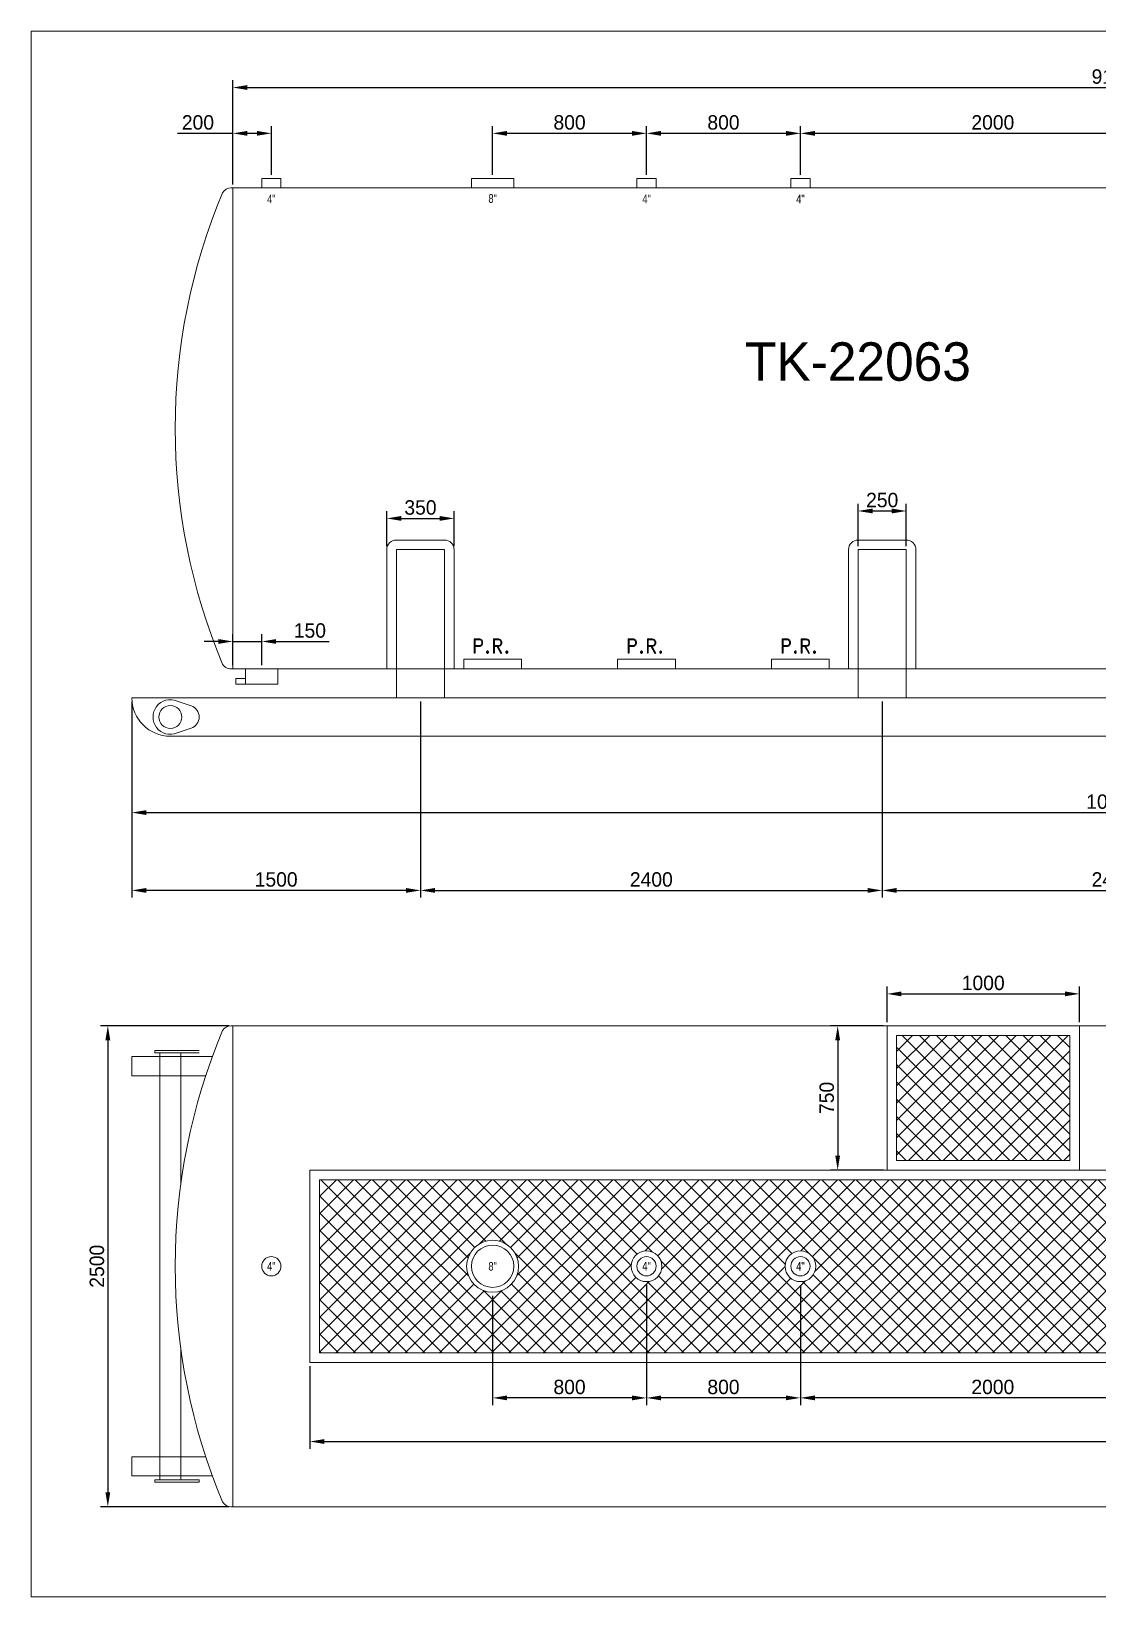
# Model space of a CAD drawing. Header units: millimetres. Extents: x 328839 to 396304, y 3800 to 39483.
# Drawn here: x 328839 to 334381, y 3800 to 11937 of the extents above; entities that cross this region are included whole.
import ezdxf
from ezdxf.enums import TextEntityAlignment as Align

# ---------------------------------------------------------------- set-up
doc = ezdxf.new("R2010")
doc.units = ezdxf.units.MM
for name, color, linetype, lineweight in [('COTA', 2, 'Continuous', 9), ('cotas', 2, 'Continuous', 13), ('dibujo', 7, 'Continuous', 20), ('FIBRA', 3, 'Continuous', 20), ('ipe 200', 3, 'Continuous', 9), ('texto', 7, 'Continuous', 18), ('tubo de 4', 5, 'Continuous', 9)]:
    doc.layers.add(name, color=color, linetype=linetype, lineweight=lineweight)
doc.styles.add('ROMAND', font='romand')
doc.dimstyles.new('ISO-25', dxfattribs={"dimtxt": 75, "dimasz": 75, "dimexe": 37.5, "dimexo": 18.75, "dimgap": 19, "dimtad": 1, "dimtxsty": 'Standard', "dimcen": 75, "dimadec": 0, "dimazin": 0, "dimtfac": 1, "dimtmove": 0, "dimatfit": 3, "dimfxl": 1, "dimarcsym": 0})

# ---------------------------------------------------------------- blocks, each defined once
blk = doc.blocks.new('*D305')
at = {"layer": 'cotas', "color": 0, "lineweight": -2, "transparency": 16777216}
for p, q in [((332836.4, 5418.9), (332836.4, 4795.9)), ((334836.4, 5138.9), (334836.4, 4795.9)), ((334761.4, 4833.4), (332911.4, 4833.4))]:
    blk.add_line(p, q, dxfattribs=at)
at = {"layer": 'cotas', "color": 0, "transparency": 16777216}
for points in [[(332911.4, 4845.9), (332911.4, 4820.9), (332836.4, 4833.4)], [(334761.4, 4845.9), (334761.4, 4820.9), (334836.4, 4833.4)]]:
    blk.add_solid(points, dxfattribs=at)
at = {"layer": 'Defpoints', "color": 0, "transparency": 16777216}
for p in [(332836.4, 5437.7), (334836.4, 5157.7), (332836.4, 4833.4)]:
    blk.add_point(p, dxfattribs=at)
at = {"layer": 'cotas', "color": 0, "transparency": 16777216, "insert": (333836.4, 4889.9), "char_height": 75, "attachment_point": 5}
blk.add_mtext('2000', dxfattribs=at)
blk = doc.blocks.new('*D306')
at = {"layer": 'cotas', "color": 0, "lineweight": -2, "transparency": 16777216}
for p, q in [((332036.4, 5418.9), (332036.4, 4795.9)), ((332836.4, 5418.9), (332836.4, 4795.9)), ((332761.4, 4833.4), (332111.4, 4833.4))]:
    blk.add_line(p, q, dxfattribs=at)
at = {"layer": 'cotas', "color": 0, "transparency": 16777216}
for points in [[(332111.4, 4845.9), (332111.4, 4820.9), (332036.4, 4833.4)], [(332761.4, 4845.9), (332761.4, 4820.9), (332836.4, 4833.4)]]:
    blk.add_solid(points, dxfattribs=at)
at = {"layer": 'Defpoints', "color": 0, "transparency": 16777216}
for p in [(332036.4, 5437.7), (332836.4, 5437.7), (332036.4, 4833.4)]:
    blk.add_point(p, dxfattribs=at)
at = {"layer": 'cotas', "color": 0, "transparency": 16777216, "insert": (332436.4, 4889.9), "char_height": 75, "attachment_point": 5}
blk.add_mtext('800', dxfattribs=at)
blk = doc.blocks.new('*D307')
at = {"layer": 'cotas', "color": 0, "lineweight": -2, "transparency": 16777216}
for p, q in [((332036.4, 5418.9), (332036.4, 4795.9)), ((331236.4, 5363.9), (331236.4, 4795.9)), ((331961.4, 4833.4), (331311.4, 4833.4))]:
    blk.add_line(p, q, dxfattribs=at)
at = {"layer": 'cotas', "color": 0, "transparency": 16777216}
for points in [[(331311.4, 4845.9), (331311.4, 4820.9), (331236.4, 4833.4)], [(331961.4, 4845.9), (331961.4, 4820.9), (332036.4, 4833.4)]]:
    blk.add_solid(points, dxfattribs=at)
at = {"layer": 'Defpoints', "color": 0, "transparency": 16777216}
for p in [(331236.4, 5382.7), (332036.4, 5437.7), (331236.4, 4833.4)]:
    blk.add_point(p, dxfattribs=at)
at = {"layer": 'cotas', "color": 0, "transparency": 16777216, "insert": (331636.4, 4889.9), "char_height": 75, "attachment_point": 5}
blk.add_mtext('800', dxfattribs=at)
blk = doc.blocks.new('*D312')
at = {"layer": 'cotas', "color": 0, "lineweight": -2, "transparency": 16777216}
for p, q in [((329867.7, 6767.7), (329199, 6767.7)), ((329236.5, 6692.7), (329236.5, 4342.7)), ((329867.7, 4267.7), (329199, 4267.7))]:
    blk.add_line(p, q, dxfattribs=at)
at = {"layer": 'cotas', "color": 0, "transparency": 16777216}
for points in [[(329224, 6692.7), (329249, 6692.7), (329236.5, 6767.7)], [(329224, 4342.7), (329249, 4342.7), (329236.5, 4267.7)]]:
    blk.add_solid(points, dxfattribs=at)
at = {"layer": 'Defpoints', "color": 0, "transparency": 16777216}
for p in [(329886.4, 6767.7), (329236.5, 4267.7), (329886.4, 4267.7)]:
    blk.add_point(p, dxfattribs=at)
at = {"layer": 'cotas', "color": 0, "transparency": 16777216, "insert": (329180, 5517.7), "char_height": 75, "attachment_point": 5, "rotation": 90}
blk.add_mtext('2500', dxfattribs=at)
blk = doc.blocks.new('*D311')
at = {"layer": 'cotas', "color": 0, "lineweight": -2, "transparency": 16777216}
for p, q in [((333267.7, 6767.7), (332992.5, 6767.7)), ((333030, 6692.7), (333030, 6092.7)), ((333267.7, 6017.7), (332992.5, 6017.7))]:
    blk.add_line(p, q, dxfattribs=at)
at = {"layer": 'cotas', "color": 0, "transparency": 16777216}
for points in [[(333017.5, 6692.7), (333042.5, 6692.7), (333030, 6767.7)], [(333017.5, 6092.7), (333042.5, 6092.7), (333030, 6017.7)]]:
    blk.add_solid(points, dxfattribs=at)
at = {"layer": 'Defpoints', "color": 0, "transparency": 16777216}
for p in [(333286.4, 6767.7), (333030, 6017.7), (333286.4, 6017.7)]:
    blk.add_point(p, dxfattribs=at)
at = {"layer": 'cotas', "color": 0, "transparency": 16777216, "insert": (332973.5, 6392.7), "char_height": 75, "attachment_point": 5, "rotation": 90}
blk.add_mtext('750', dxfattribs=at)
blk = doc.blocks.new('*D317')
at = {"layer": 'cotas', "color": 0, "lineweight": -2, "transparency": 16777216}
for p, q in [((331236.4, 11191.5), (331236.4, 11444.1)), ((331961.4, 11406.6), (331311.4, 11406.6)), ((332036.4, 11191.5), (332036.4, 11444.1))]:
    blk.add_line(p, q, dxfattribs=at)
at = {"layer": 'cotas', "color": 0, "transparency": 16777216}
for points in [[(331311.4, 11419.1), (331311.4, 11394.1), (331236.4, 11406.6)], [(331961.4, 11419.1), (331961.4, 11394.1), (332036.4, 11406.6)]]:
    blk.add_solid(points, dxfattribs=at)
at = {"layer": 'Defpoints', "color": 0, "transparency": 16777216}
for p in [(331236.4, 11406.6), (331236.4, 11172.8), (332036.4, 11172.8)]:
    blk.add_point(p, dxfattribs=at)
at = {"layer": 'cotas', "color": 0, "transparency": 16777216, "insert": (331636.4, 11463.1), "char_height": 75, "attachment_point": 5}
blk.add_mtext('800', dxfattribs=at)
blk = doc.blocks.new('*D318')
at = {"layer": 'cotas', "color": 0, "lineweight": -2, "transparency": 16777216}
for p, q in [((329886.4, 11406.6), (329598.4, 11406.6)), ((329886.4, 11141.5), (329886.4, 11444.1)), ((330011.4, 11406.6), (329961.4, 11406.6)), ((330086.4, 11191.5), (330086.4, 11444.1))]:
    blk.add_line(p, q, dxfattribs=at)
at = {"layer": 'cotas', "color": 0, "transparency": 16777216}
for points in [[(329961.4, 11419.1), (329961.4, 11394.1), (329886.4, 11406.6)], [(330011.4, 11419.1), (330011.4, 11394.1), (330086.4, 11406.6)]]:
    blk.add_solid(points, dxfattribs=at)
at = {"layer": 'Defpoints', "color": 0, "transparency": 16777216}
for p in [(329886.4, 11406.6), (330086.4, 11172.8), (329886.4, 11122.8)]:
    blk.add_point(p, dxfattribs=at)
at = {"layer": 'cotas', "color": 0, "transparency": 16777216, "insert": (329704.9, 11463.1), "char_height": 75, "attachment_point": 5}
blk.add_mtext('200', dxfattribs=at)
blk = doc.blocks.new('*D319')
at = {"layer": 'cotas', "color": 0, "lineweight": -2, "transparency": 16777216}
for p, q in [((329886.4, 8641.5), (329886.4, 8802.9)), ((330036.4, 8641.5), (330036.4, 8802.9)), ((329811.4, 8765.4), (329736.4, 8765.4)), ((329886.4, 8765.4), (330036.4, 8765.4)), ((330111.4, 8765.4), (330386.9, 8765.4))]:
    blk.add_line(p, q, dxfattribs=at)
at = {"layer": 'cotas', "color": 0, "transparency": 16777216}
for points in [[(329811.4, 8777.9), (329811.4, 8752.9), (329886.4, 8765.4)], [(330111.4, 8777.9), (330111.4, 8752.9), (330036.4, 8765.4)]]:
    blk.add_solid(points, dxfattribs=at)
at = {"layer": 'Defpoints', "color": 0, "transparency": 16777216}
for p in [(330036.4, 8765.4), (329886.4, 8622.8), (330036.4, 8622.8)]:
    blk.add_point(p, dxfattribs=at)
at = {"layer": 'cotas', "color": 0, "transparency": 16777216, "insert": (330286.7, 8821.9), "char_height": 75, "attachment_point": 5}
blk.add_mtext('150', dxfattribs=at)
blk = doc.blocks.new('*D320')
at = {"layer": 'cotas', "color": 0, "lineweight": -2, "transparency": 16777216}
for p, q in [((329361.4, 8454), (329361.4, 7838.4)), ((339561.4, 8454), (339561.4, 7838.4)), ((329436.4, 7875.9), (339486.4, 7875.9))]:
    blk.add_line(p, q, dxfattribs=at)
at = {"layer": 'cotas', "color": 0, "transparency": 16777216}
for points in [[(329436.4, 7888.4), (329436.4, 7863.4), (329361.4, 7875.9)], [(339486.4, 7888.4), (339486.4, 7863.4), (339561.4, 7875.9)]]:
    blk.add_solid(points, dxfattribs=at)
at = {"layer": 'Defpoints', "color": 0, "transparency": 16777216}
for p in [(329361.4, 8472.8), (339561.4, 8472.8), (339561.4, 7875.9)]:
    blk.add_point(p, dxfattribs=at)
at = {"layer": 'cotas', "color": 0, "transparency": 16777216, "insert": (334461.4, 7932.4), "char_height": 75, "attachment_point": 5}
blk.add_mtext('10200', dxfattribs=at)
blk = doc.blocks.new('*D321')
at = {"layer": 'cotas', "color": 0, "lineweight": -2, "transparency": 16777216}
for p, q in [((330861.4, 8454), (330861.4, 7433.9)), ((333261.4, 8454), (333261.4, 7433.9)), ((330936.4, 7471.4), (333186.4, 7471.4))]:
    blk.add_line(p, q, dxfattribs=at)
at = {"layer": 'cotas', "color": 0, "transparency": 16777216}
for points in [[(330936.4, 7483.9), (330936.4, 7458.9), (330861.4, 7471.4)], [(333186.4, 7483.9), (333186.4, 7458.9), (333261.4, 7471.4)]]:
    blk.add_solid(points, dxfattribs=at)
at = {"layer": 'Defpoints', "color": 0, "transparency": 16777216}
for p in [(330861.4, 8472.8), (333261.4, 8472.8), (333261.4, 7471.4)]:
    blk.add_point(p, dxfattribs=at)
at = {"layer": 'cotas', "color": 0, "transparency": 16777216, "insert": (332061.4, 7527.9), "char_height": 75, "attachment_point": 5}
blk.add_mtext('2400', dxfattribs=at)
blk = doc.blocks.new('*D322')
at = {"layer": 'cotas', "color": 0, "lineweight": -2, "transparency": 16777216}
for p, q in [((329361.4, 8454), (329361.4, 7433.9)), ((330861.4, 8454), (330861.4, 7433.9)), ((330786.4, 7471.4), (329436.4, 7471.4))]:
    blk.add_line(p, q, dxfattribs=at)
at = {"layer": 'cotas', "color": 0, "transparency": 16777216}
for points in [[(329436.4, 7483.9), (329436.4, 7458.9), (329361.4, 7471.4)], [(330786.4, 7483.9), (330786.4, 7458.9), (330861.4, 7471.4)]]:
    blk.add_solid(points, dxfattribs=at)
at = {"layer": 'Defpoints', "color": 0, "transparency": 16777216}
for p in [(329361.4, 8472.8), (330861.4, 8472.8), (329361.4, 7471.4)]:
    blk.add_point(p, dxfattribs=at)
at = {"layer": 'cotas', "color": 0, "transparency": 16777216, "insert": (330111.4, 7527.9), "char_height": 75, "attachment_point": 5}
blk.add_mtext('1500', dxfattribs=at)
blk = doc.blocks.new('*D324')
at = {"layer": 'cotas', "color": 0, "lineweight": -2, "transparency": 16777216}
for p, q in [((333261.4, 8454), (333261.4, 7433.9)), ((335661.4, 8454), (335661.4, 7433.9)), ((333336.4, 7471.4), (335586.4, 7471.4))]:
    blk.add_line(p, q, dxfattribs=at)
at = {"layer": 'cotas', "color": 0, "transparency": 16777216}
for points in [[(333336.4, 7483.9), (333336.4, 7458.9), (333261.4, 7471.4)], [(335586.4, 7483.9), (335586.4, 7458.9), (335661.4, 7471.4)]]:
    blk.add_solid(points, dxfattribs=at)
at = {"layer": 'Defpoints', "color": 0, "transparency": 16777216}
for p in [(333261.4, 8472.8), (335661.4, 8472.8), (335661.4, 7471.4)]:
    blk.add_point(p, dxfattribs=at)
at = {"layer": 'cotas', "color": 0, "transparency": 16777216, "insert": (334461.4, 7527.9), "char_height": 75, "attachment_point": 5}
blk.add_mtext('2400', dxfattribs=at)
blk = doc.blocks.new('*D326')
at = {"layer": 'COTA', "color": 0, "lineweight": -2, "transparency": 16777216}
for p, q in [((329886.4, 11141.5), (329886.4, 11682.4)), ((329961.4, 11644.9), (338961.4, 11644.9)), ((339036.4, 11141.5), (339036.4, 11682.4))]:
    blk.add_line(p, q, dxfattribs=at)
at = {"layer": 'COTA', "color": 0, "transparency": 16777216}
for points in [[(329961.4, 11657.4), (329961.4, 11632.4), (329886.4, 11644.9)], [(338961.4, 11657.4), (338961.4, 11632.4), (339036.4, 11644.9)]]:
    blk.add_solid(points, dxfattribs=at)
at = {"layer": 'Defpoints', "color": 0, "transparency": 16777216}
for p in [(339036.4, 11644.9), (329886.4, 11122.8), (339036.4, 11122.8)]:
    blk.add_point(p, dxfattribs=at)
at = {"layer": 'COTA', "color": 0, "transparency": 16777216, "insert": (334461.4, 11701.4), "char_height": 75, "attachment_point": 5}
blk.add_mtext('9150', dxfattribs=at)
blk = doc.blocks.new('*D328')
at = {"layer": 'COTA', "color": 0, "lineweight": -2, "transparency": 16777216}
for p, q in [((330686.4, 9261.5), (330686.4, 9442.5)), ((331036.4, 9261.5), (331036.4, 9442.5)), ((330761.4, 9405), (330961.4, 9405))]:
    blk.add_line(p, q, dxfattribs=at)
at = {"layer": 'COTA', "color": 0, "transparency": 16777216}
for points in [[(330761.4, 9417.5), (330761.4, 9392.5), (330686.4, 9405)], [(330961.4, 9417.5), (330961.4, 9392.5), (331036.4, 9405)]]:
    blk.add_solid(points, dxfattribs=at)
at = {"layer": 'Defpoints', "color": 0, "transparency": 16777216}
for p in [(331036.4, 9405), (330686.4, 9242.8), (331036.4, 9242.8)]:
    blk.add_point(p, dxfattribs=at)
at = {"layer": 'COTA', "color": 0, "transparency": 16777216, "insert": (330861.4, 9461.5), "char_height": 75, "attachment_point": 5}
blk.add_mtext('350', dxfattribs=at)
blk = doc.blocks.new('*D329')
at = {"layer": 'COTA', "color": 0, "lineweight": -2, "transparency": 16777216}
for p, q in [((333136.4, 9261.5), (333136.4, 9481.1)), ((333211.4, 9443.6), (333311.4, 9443.6)), ((333386.4, 9261.5), (333386.4, 9481.1))]:
    blk.add_line(p, q, dxfattribs=at)
at = {"layer": 'COTA', "color": 0, "transparency": 16777216}
for points in [[(333211.4, 9456.1), (333211.4, 9431.1), (333136.4, 9443.6)], [(333311.4, 9456.1), (333311.4, 9431.1), (333386.4, 9443.6)]]:
    blk.add_solid(points, dxfattribs=at)
at = {"layer": 'Defpoints', "color": 0, "transparency": 16777216}
for p in [(333386.4, 9443.6), (333136.4, 9242.8), (333386.4, 9242.8)]:
    blk.add_point(p, dxfattribs=at)
at = {"layer": 'COTA', "color": 0, "transparency": 16777216, "insert": (333261.4, 9500.1), "char_height": 75, "attachment_point": 5}
blk.add_mtext('250', dxfattribs=at)
blk = doc.blocks.new('*D335')
at = {"layer": 'COTA', "color": 0, "lineweight": -2, "transparency": 16777216}
for p, q in [((332836.4, 11191.5), (332836.4, 11444.1)), ((334761.4, 11406.6), (332911.4, 11406.6)), ((334836.4, 11297.5), (334836.4, 11444.1))]:
    blk.add_line(p, q, dxfattribs=at)
at = {"layer": 'COTA', "color": 0, "transparency": 16777216}
for points in [[(332911.4, 11419.1), (332911.4, 11394.1), (332836.4, 11406.6)], [(334761.4, 11419.1), (334761.4, 11394.1), (334836.4, 11406.6)]]:
    blk.add_solid(points, dxfattribs=at)
at = {"layer": 'Defpoints', "color": 0, "transparency": 16777216}
for p in [(332836.4, 11406.6), (334836.4, 11278.8), (332836.4, 11172.8)]:
    blk.add_point(p, dxfattribs=at)
at = {"layer": 'COTA', "color": 0, "transparency": 16777216, "insert": (333836.4, 11463.1), "char_height": 75, "attachment_point": 5}
blk.add_mtext('2000', dxfattribs=at)
blk = doc.blocks.new('*D336')
at = {"layer": 'COTA', "color": 0, "lineweight": -2, "transparency": 16777216}
for p, q in [((332036.4, 11191.5), (332036.4, 11444.1)), ((332761.4, 11406.6), (332111.4, 11406.6)), ((332836.4, 11191.5), (332836.4, 11444.1))]:
    blk.add_line(p, q, dxfattribs=at)
at = {"layer": 'COTA', "color": 0, "transparency": 16777216}
for points in [[(332111.4, 11419.1), (332111.4, 11394.1), (332036.4, 11406.6)], [(332761.4, 11419.1), (332761.4, 11394.1), (332836.4, 11406.6)]]:
    blk.add_solid(points, dxfattribs=at)
at = {"layer": 'Defpoints', "color": 0, "transparency": 16777216}
for p in [(332036.4, 11406.6), (332036.4, 11172.8), (332836.4, 11172.8)]:
    blk.add_point(p, dxfattribs=at)
at = {"layer": 'COTA', "color": 0, "transparency": 16777216, "insert": (332436.4, 11463.1), "char_height": 75, "attachment_point": 5}
blk.add_mtext('800', dxfattribs=at)
blk = doc.blocks.new('*D358')
at = {"layer": 'COTA', "color": 0, "lineweight": -2, "transparency": 16777216}
for p, q in [((333286.4, 6786.4), (333286.4, 6971.1)), ((333361.4, 6933.6), (334211.4, 6933.6)), ((334286.4, 6786.4), (334286.4, 6971.1))]:
    blk.add_line(p, q, dxfattribs=at)
at = {"layer": 'COTA', "color": 0, "transparency": 16777216}
for points in [[(333361.4, 6946.1), (333361.4, 6921.1), (333286.4, 6933.6)], [(334211.4, 6946.1), (334211.4, 6921.1), (334286.4, 6933.6)]]:
    blk.add_solid(points, dxfattribs=at)
at = {"layer": 'Defpoints', "color": 0, "transparency": 16777216}
for p in [(334286.4, 6933.6), (333286.4, 6767.7), (334286.4, 6767.7)]:
    blk.add_point(p, dxfattribs=at)
at = {"layer": 'COTA', "color": 0, "transparency": 16777216, "insert": (333786.4, 6990.1), "char_height": 75, "attachment_point": 5}
blk.add_mtext('1000', dxfattribs=at)
blk = doc.blocks.new('*D359')
at = {"layer": 'COTA', "color": 0, "lineweight": -2, "transparency": 16777216}
for p, q in [((330286.4, 4998.9), (330286.4, 4569.2)), ((339036.4, 4998.9), (339036.4, 4569.2)), ((330361.4, 4606.7), (338961.4, 4606.7))]:
    blk.add_line(p, q, dxfattribs=at)
at = {"layer": 'COTA', "color": 0, "transparency": 16777216}
for points in [[(330361.4, 4619.2), (330361.4, 4594.2), (330286.4, 4606.7)], [(338961.4, 4619.2), (338961.4, 4594.2), (339036.4, 4606.7)]]:
    blk.add_solid(points, dxfattribs=at)
at = {"layer": 'Defpoints', "color": 0, "transparency": 16777216}
for p in [(330286.4, 5017.7), (339036.4, 5017.7), (339036.4, 4606.7)]:
    blk.add_point(p, dxfattribs=at)
at = {"layer": 'COTA', "color": 0, "transparency": 16777216, "insert": (334661.4, 4663.2), "char_height": 75, "attachment_point": 5}
blk.add_mtext('8750', dxfattribs=at)

msp = doc.modelspace()

# ---------------------------------------------------------------- hatches: boundary and pattern name
at = {"layer": 'COTA'}
h = msp.add_hatch(dxfattribs=at)
h.set_pattern_fill('ANSI37', color=256, scale=20)
h.paths.add_polyline_path([(336003.444, 5967.66), (330336.444, 5967.66), (330336.444, 5067.66), (336003.444, 5067.66)])
h.paths.add_polyline_path([(334476.444, 5517.66, -1), (335196.444, 5517.66, -1)], flags=16)
h.paths.add_polyline_path([(334503.469, 5480.883, -0.02750788), (334501.444, 5517.66, -0.02750788), (334503.469, 5554.437, -0.37935828), (334497.31, 5561.386, -0.45624606), (334505.296, 5568.316, -0.05505743), (334524.333, 5639.364, -1.01050291), (334529.691, 5652.298, -0.05505743), (334566.468, 5715.997, -1.01050291), (334574.99, 5727.104, -0.05505743), (334627, 5779.114, -1.01050291), (334638.107, 5787.636, -0.05505743), (334701.806, 5824.413, -1.01050291), (334714.74, 5829.771, -0.05505743), (334785.788, 5848.808, -1.01050291), (334799.667, 5850.635, -0.05505743), (334873.221, 5850.635, -1.01050291), (334887.1, 5848.808, -0.05505743), (334958.148, 5829.771, -1.01050291), (334971.082, 5824.413, -0.05505743), (335034.781, 5787.636, -1.01050291), (335045.888, 5779.114, -0.05505743), (335097.898, 5727.104, -1.01050291), (335106.42, 5715.997, -0.05505743), (335143.197, 5652.298, -1.01050291), (335148.555, 5639.364, -0.05505743), (335167.592, 5568.316, -0.45624606), (335175.578, 5561.386, -0.37935828), (335169.419, 5554.437, -0.02750788), (335171.444, 5517.66, -0.02750788), (335169.419, 5480.883, -0.37935828), (335175.578, 5473.934, -0.45624606), (335167.592, 5467.003, -0.05505743), (335148.555, 5395.956, -1.01050291), (335143.197, 5383.022, -0.05505743), (335106.42, 5319.322, -1.01050291), (335097.898, 5308.216, -0.05505743), (335045.888, 5256.206, -1.01050291), (335034.781, 5247.683, -0.05505743), (334971.082, 5210.906, -1.01050291), (334958.148, 5205.549, -0.05505743), (334887.1, 5186.512, -1.01050291), (334873.221, 5184.685, -0.05505743), (334799.667, 5184.685, -1.01050291), (334785.788, 5186.512, -0.05505743), (334714.74, 5205.549, -1.01050291), (334701.806, 5210.906, -0.05505743), (334638.107, 5247.683, -1.01050291), (334627, 5256.206, -0.05505743), (334574.99, 5308.216, -1.01050291), (334566.468, 5319.322, -0.05505743), (334529.691, 5383.022, -1.01050291), (334524.333, 5395.956, -0.05505743), (334505.296, 5467.003, -0.45624606), (334497.31, 5473.934, -0.37935828)], flags=0)
h.paths.add_polyline_path([(334531.444, 5517.66, -1), (335141.444, 5517.66, -1)], flags=0)
h.paths.add_polyline_path([(334552.444, 5517.66, -1), (334680.444, 5517.66, -1)], flags=0)
h.paths.add_polyline_path([(334561.444, 5517.66, -1), (334671.444, 5517.66, -1)], flags=0)
h.paths.add_polyline_path([(334900.444, 5297.66, -1), (334772.444, 5297.66, -1)], flags=0)
h.paths.add_polyline_path([(334891.444, 5297.66, -1), (334781.444, 5297.66, -1)], flags=0)
h.paths.add_polyline_path([(332756.444, 5517.66, -1), (332916.444, 5517.66, -1)], flags=16)
h.paths.add_polyline_path([(335120.444, 5517.66, -1), (334992.444, 5517.66, -1)], flags=0)
h.paths.add_polyline_path([(335111.444, 5517.66, -1), (335001.444, 5517.66, -1)], flags=0)
h.paths.add_polyline_path([(332786.444, 5517.66, -1), (332886.444, 5517.66, -1)], flags=0)
h.paths.add_polyline_path([(331956.444, 5517.66, -1), (332116.444, 5517.66, -1)], flags=16)
h.paths.add_polyline_path([(331986.444, 5517.66, -1), (332086.444, 5517.66, -1)], flags=0)
h.paths.add_polyline_path([(331101.444, 5517.66, -1), (331371.444, 5517.66, -1)], flags=16)
h.paths.add_polyline_path([(331126.444, 5517.66, -1), (331346.444, 5517.66, -1)], flags=0)
h.paths.add_polyline_path([(338986.444, 5967.66), (336003.444, 5967.66), (336003.444, 5067.66), (338986.444, 5067.66)])
h.paths.add_polyline_path([(337116.444, 5517.66, -1), (336956.444, 5517.66, -1)], flags=16)
h.paths.add_polyline_path([(337086.444, 5517.66, -1), (336986.444, 5517.66, -1)], flags=0)
h.paths.add_polyline_path([(336771.444, 5517.66, -1), (336501.444, 5517.66, -1)], flags=16)
h.paths.add_polyline_path([(336746.444, 5517.66, -1), (336526.444, 5517.66, -1)], flags=0)
h.paths.add_polyline_path([(337616.444, 5517.66, -1), (337456.444, 5517.66, -1)], flags=16)
h.paths.add_polyline_path([(337586.444, 5517.66, -1), (337486.444, 5517.66, -1)], flags=0)
h.paths.add_polyline_path([(336316.444, 5517.66, -1), (336156.444, 5517.66, -1)], flags=16)
h.paths.add_polyline_path([(336286.444, 5517.66, -1), (336186.444, 5517.66, -1)], flags=0)
h.paths.add_polyline_path([(338696.444, 5517.66, -1), (337976.444, 5517.66, -1)], flags=16)
h.paths.add_polyline_path([(338005.296, 5568.316, -0.05505743), (338024.333, 5639.364, -1.01050291), (338029.691, 5652.298, -0.05505743), (338066.468, 5715.997, -1.01050291), (338074.99, 5727.104, -0.05505743), (338127, 5779.114, -1.01050292), (338138.107, 5787.636, -0.05505743), (338201.806, 5824.413, -1.01050291), (338214.74, 5829.771, -0.05505743), (338285.788, 5848.808, -1.01050291), (338299.667, 5850.635, -0.05505743), (338373.221, 5850.635, -1.01050291), (338387.1, 5848.808, -0.05505743), (338458.148, 5829.771, -1.01050291), (338471.082, 5824.413, -0.05505743), (338534.781, 5787.636, -1.01050291), (338545.888, 5779.114, -0.05505743), (338597.898, 5727.104, -1.01050291), (338606.42, 5715.997, -0.05505743), (338643.197, 5652.298, -1.01050291), (338648.555, 5639.364, -0.05505743), (338667.592, 5568.316, -0.45624606), (338675.578, 5561.386, -0.37935828), (338669.419, 5554.437, -0.02750788), (338671.444, 5517.66, -0.02750788), (338669.419, 5480.883, -0.37935828), (338675.578, 5473.934, -0.45624606), (338667.592, 5467.003, -0.05505743), (338648.555, 5395.956, -1.01050291), (338643.197, 5383.022, -0.05505743), (338606.42, 5319.322, -1.01050292), (338597.898, 5308.216, -0.05505743), (338545.888, 5256.206, -1.01050291), (338534.781, 5247.683, -0.05505743), (338471.082, 5210.906, -1.01050291), (338458.148, 5205.549, -0.05505743), (338387.1, 5186.512, -1.01050291), (338373.221, 5184.685, -0.05505743), (338299.667, 5184.685, -1.01050291), (338285.788, 5186.512, -0.05505743), (338214.74, 5205.549, -1.01050291), (338201.806, 5210.906, -0.05505743), (338138.107, 5247.683, -1.01050291), (338127, 5256.206, -0.05505743), (338074.99, 5308.216, -1.01050292), (338066.468, 5319.322, -0.05505743), (338029.691, 5383.022, -1.01050291), (338024.333, 5395.956, -0.05505743), (338005.296, 5467.003, -0.45624606), (337997.31, 5473.934, -0.37935828), (338003.469, 5480.883, -0.02750788), (338001.444, 5517.66, -0.02750788), (338003.469, 5554.437, -0.37935828), (337997.31, 5561.386, -0.45624606)], flags=0)
h.paths.add_polyline_path([(338641.444, 5517.66, -1), (338031.444, 5517.66, -1)], flags=0)
h.paths.add_polyline_path([(338180.444, 5517.66, -1), (338052.444, 5517.66, -1)], flags=0)
h.paths.add_polyline_path([(338171.444, 5517.66, -1), (338061.444, 5517.66, -1)], flags=0)
h.paths.add_polyline_path([(338400.444, 5297.66, -1), (338272.444, 5297.66, -1)], flags=0)
h.paths.add_polyline_path([(338391.444, 5297.66, -1), (338281.444, 5297.66, -1)], flags=0)
h.paths.add_polyline_path([(338620.444, 5517.66, -1), (338492.444, 5517.66, -1)], flags=0)
h.paths.add_polyline_path([(338611.444, 5517.66, -1), (338501.444, 5517.66, -1)], flags=0)
h.paths.add_polyline_path([(334236.444, 6717.66), (333336.444, 6717.66), (333336.444, 6067.66), (334236.444, 6067.66)])
h.paths.add_polyline_path([(332001.194, 5483.91), (332071.694, 5483.91), (332071.694, 5551.41), (332001.194, 5551.41)], flags=8)
h.paths.add_polyline_path([(332801.194, 5483.91), (332871.694, 5483.91), (332871.694, 5551.41), (332801.194, 5551.41)], flags=8)
h.paths.add_polyline_path([(331201.194, 5483.91), (331271.694, 5483.91), (331271.694, 5551.41), (331201.194, 5551.41)], flags=8)
h.paths.add_polyline_path([(334801.194, 5263.91), (334871.694, 5263.91), (334871.694, 5331.41), (334801.194, 5331.41)], flags=8)
h.paths.add_polyline_path([(335021.194, 5483.91), (335091.694, 5483.91), (335091.694, 5551.41), (335021.194, 5551.41)], flags=8)
h.paths.add_polyline_path([(334581.194, 5483.91), (334651.694, 5483.91), (334651.694, 5551.41), (334581.194, 5551.41)], flags=8)
h.paths.add_polyline_path([(337501.194, 5483.91), (337571.694, 5483.91), (337571.694, 5551.41), (337501.194, 5551.41)], flags=8)
h.paths.add_polyline_path([(337001.194, 5483.91), (337071.694, 5483.91), (337071.694, 5551.41), (337001.194, 5551.41)], flags=8)
h.paths.add_polyline_path([(336601.194, 5483.91), (336671.694, 5483.91), (336671.694, 5551.41), (336601.194, 5551.41)], flags=8)
h.paths.add_polyline_path([(336201.194, 5483.91), (336271.694, 5483.91), (336271.694, 5551.41), (336201.194, 5551.41)], flags=8)
h.paths.add_polyline_path([(338301.194, 5263.91), (338371.694, 5263.91), (338371.694, 5331.41), (338301.194, 5331.41)], flags=8)
h.paths.add_polyline_path([(338521.194, 5483.91), (338591.694, 5483.91), (338591.694, 5551.41), (338521.194, 5551.41)], flags=8)
h.paths.add_polyline_path([(338081.194, 5483.91), (338151.694, 5483.91), (338151.694, 5551.41), (338081.194, 5551.41)], flags=8)

# ---------------------------------------------------------------- linework, layer by layer
for p, q in [((330036.444, 11172.775), (330136.444, 11172.775)), ((330036.444, 11122.775), (330036.444, 11172.775)), ((330136.444, 11172.775), (330136.444, 11122.775)), ((331126.444, 11172.775), (331346.444, 11172.775)), ((331126.444, 11122.775), (331126.444, 11172.775)), ((331346.444, 11172.775), (331346.444, 11122.775)), ((331986.444, 11172.775), (332086.444, 11172.775)), ((331986.444, 11122.775), (331986.444, 11172.775)), ((332086.444, 11172.775), (332086.444, 11122.775)), ((332786.444, 11172.775), (332886.444, 11172.775)), ((332786.444, 11122.775), (332786.444, 11172.775)), ((332886.444, 11172.775), (332886.444, 11122.775)), ((330136.444, 11122.775), (330036.444, 11122.775)), ((331346.444, 11122.775), (331126.444, 11122.775)), ((332086.444, 11122.775), (331986.444, 11122.775)), ((332886.444, 11122.775), (332786.444, 11122.775))]:
    msp.add_line(p, q, dxfattribs=at)
at = {"layer": 'cotas', "lineweight": 13}
for p, q in [((331086.444, 8672.775), (331086.444, 8622.775)), ((331386.444, 8672.775), (331086.444, 8672.775)), ((331386.444, 8672.775), (331386.444, 8622.775)), ((331886.444, 8672.775), (331886.444, 8622.775)), ((332186.444, 8672.775), (331886.444, 8672.775)), ((332186.444, 8672.775), (332186.444, 8622.775)), ((332686.444, 8672.775), (332686.444, 8622.775)), ((332986.444, 8672.775), (332686.444, 8672.775)), ((332986.444, 8672.775), (332986.444, 8622.775))]:
    msp.add_line(p, q, dxfattribs=at)
at = {"layer": 'cotas'}
for p, q in [((329952.444, 8622.775), (329952.444, 8542.775)), ((330120.444, 8622.775), (329952.444, 8622.775)), ((330120.444, 8542.775), (330120.444, 8622.775)), ((329952.444, 8542.775), (330120.444, 8542.775)), ((334286.444, 6767.66), (333286.444, 6767.66)), ((333286.444, 6767.66), (333286.444, 6017.66)), ((334286.444, 6017.66), (334286.444, 6767.66)), ((334236.444, 6717.66), (333336.444, 6717.66)), ((333336.444, 6717.66), (333336.444, 6067.66)), ((334236.444, 6067.66), (334236.444, 6717.66)), ((329711.444, 6639.66), (329481.444, 6639.66)), ((329481.444, 6639.66), (329481.444, 6627.66)), ((329711.444, 6627.66), (329481.444, 6627.66)), ((329506.444, 4407.66), (329506.444, 6627.66)), ((329616.444, 5952.385), (329616.444, 6627.66)), ((333336.444, 6067.66), (334236.444, 6067.66)), ((330286.444, 5017.66), (330286.444, 6017.66)), ((330286.444, 6017.66), (339036.444, 6017.66)), ((330336.444, 5067.66), (330336.444, 5967.66)), ((330336.444, 5967.66), (338986.444, 5967.66)), ((329616.444, 4407.66), (329616.444, 5082.935)), ((338986.444, 5067.66), (330336.444, 5067.66)), ((339036.444, 5017.66), (330286.444, 5017.66)), ((329711.444, 4407.66), (329481.444, 4407.66)), ((329481.444, 4395.66), (329481.444, 4407.66)), ((329711.444, 4395.66), (329481.444, 4395.66)), ((329711.444, 4407.66), (329711.444, 4395.66))]:
    msp.add_line(p, q, dxfattribs=at)
for centre, radius in [((331236.444, 5517.66), 135), ((331236.444, 5517.66), 110), ((330086.444, 5517.66), 50), ((332036.444, 5517.66), 80), ((332036.444, 5517.66), 50), ((332836.444, 5517.66), 80), ((332836.444, 5517.66), 50)]:
    msp.add_circle(centre, radius, dxfattribs=at)
at = {"layer": 'dibujo'}
for p, q in [((329886.444, 11122.775), (329876.444, 11122.775)), ((329886.444, 11122.775), (329886.444, 8622.775)), ((339036.444, 11122.775), (329886.444, 11122.775)), ((330736.444, 9292.775), (330986.444, 9292.775)), ((333136.444, 9292.775), (333386.444, 9292.775)), ((330686.444, 9242.775), (330686.444, 8622.775)), ((330986.444, 9242.775), (330736.444, 9242.775)), ((330736.444, 9242.775), (330736.444, 8472.775)), ((330986.444, 9242.775), (330986.444, 8472.775)), ((331036.444, 9242.775), (331036.444, 8622.775)), ((333086.444, 9242.775), (333086.444, 8622.775)), ((333386.444, 9242.775), (333136.444, 9242.775)), ((333136.444, 9242.775), (333136.444, 8472.775)), ((333386.444, 9242.775), (333386.444, 8472.775)), ((333436.444, 9242.775), (333436.444, 8622.775)), ((329886.444, 8622.775), (329876.444, 8622.775)), ((329886.444, 8622.775), (339036.444, 8622.775)), ((329886.444, 8622.775), (330736.444, 8622.775)), ((329902.444, 8572.775), (329952.444, 8572.775)), ((329902.444, 8542.775), (329902.444, 8572.775)), ((329952.444, 8572.775), (329952.444, 8542.775)), ((330986.444, 8622.775), (333136.444, 8622.775)), ((333386.444, 8622.775), (335536.444, 8622.775)), ((329952.444, 8542.775), (329902.444, 8542.775)), ((330986.444, 8472.775), (330736.444, 8472.775)), ((333386.444, 8472.775), (333136.444, 8472.775)), ((329886.444, 6767.66), (329876.444, 6767.66)), ((329886.444, 6767.66), (329886.444, 4267.66)), ((339036.444, 6767.66), (329886.444, 6767.66)), ((329886.444, 4267.66), (329876.444, 4267.66)), ((329886.444, 4267.66), (339036.444, 4267.66))]:
    msp.add_line(p, q, dxfattribs=at)
for centre, radius, start, end in [((332751.205, 9872.775), 3164.761, 157.2273815, 202.7726185), ((329876.444, 11072.775), 50, 90, 150), ((330736.444, 9242.775), 50, 90, 180), ((330986.444, 9242.775), 50, 0, 90), ((333136.444, 9242.775), 50, 90, 180), ((333386.444, 9242.775), 50, 0, 90), ((329876.444, 8672.775), 50, 210, 281.536959), ((329876.444, 6717.66), 50, 90, 150), ((332751.205, 5517.66), 3164.761, 157.2273815, 202.7726185), ((329876.444, 4317.66), 50, 210, 270)]:
    msp.add_arc(centre, radius, start, end, dxfattribs=at)
at = {"layer": 'FIBRA'}
for p, q in [((344826.437, 11937.069), (328838.789, 11937.069)), ((328838.789, 11937.069), (328838.789, 3800.059))]:
    msp.add_line(p, q, dxfattribs=at)
at = {"layer": 'FIBRA', "lineweight": 9}
msp.add_line((328838.789, 3800.059), (344826.437, 3800.059), dxfattribs=at)
at = {"layer": 'ipe 200'}
for p, q in [((329361.444, 8472.775), (339561.444, 8472.775)), ((329561.444, 8272.775), (339361.444, 8272.775)), ((329361.444, 6507.66), (329361.444, 6607.66)), ((329361.444, 6607.66), (329780.075, 6607.66)), ((329780.075, 6607.66), (329361.444, 6607.66)), ((329361.444, 6607.66), (329361.444, 6507.66)), ((329361.444, 6507.66), (329745.276, 6507.66)), ((329745.276, 6507.66), (329361.444, 6507.66)), ((329361.444, 4427.66), (329361.444, 4527.66)), ((329361.444, 4527.66), (329745.276, 4527.66)), ((329745.276, 4527.66), (329361.444, 4527.66)), ((329361.444, 4527.66), (329361.444, 4427.66)), ((329361.444, 4427.66), (329780.075, 4427.66)), ((329780.075, 4427.66), (329361.444, 4427.66))]:
    msp.add_line(p, q, dxfattribs=at)
msp.add_arc((329561.444, 8472.775), 200, 180, 270, dxfattribs=at)
at = {"layer": 'tubo de 4'}
for p, q in [((329596.059, 8455.852), (329668.861, 8430.192)), ((329596.059, 8289.699), (329668.861, 8315.359))]:
    msp.add_line(p, q, dxfattribs=at)
msp.add_circle((329561.444, 8372.775), 60, dxfattribs=at)
for centre, radius, start, end in [((329561.444, 8372.775), 90, 67.3801351, 292.6198649), ((329651.444, 8372.775), 60, 286.8744943, 73.1255057)]:
    msp.add_arc(centre, radius, start, end, dxfattribs=at)

# ---------------------------------------------------------------- texts
at = {"layer": 'cotas', "lineweight": 9, "width": 0.8}
for s, p in [('4"', (330086.444, 11065.332)), ('8"', (331236.444, 11067.87)), ('4"', (332036.444, 11065.332)), ('4"', (332836.444, 11065.332)), ('4"', (330086.444, 5517.66)), ('8"', (331236.444, 5517.66)), ('4"', (332036.444, 5517.66)), ('4"', (332836.444, 5517.66))]:
    msp.add_text(s, height=45, dxfattribs=at).set_placement(p, align=Align.MIDDLE_CENTER)
at = {"layer": 'texto', "lineweight": 9}
msp.add_text('TK-22063', height=200, dxfattribs=at).set_placement((332547.984, 10120.438))
at = {"layer": 'texto', "lineweight": 13, "style": 'ROMAND'}
for p in [(331128.31, 8703.816), (331928.31, 8703.816), (332728.31, 8703.816)]:
    msp.add_text('P.R.', height=75, dxfattribs=at).set_placement(p)

# ---------------------------------------------------------------- dimensions: what is measured, and where the dimension line sits
at = {"layer": 'COTA'}
for base, p1, p2, picture, middle in [((339036.444, 11644.912), (329886.444, 11122.775), (339036.444, 11122.775), '*D326', (334461.444, 11701.412)), ((332036.444, 11406.573), (332836.444, 11172.775), (332036.444, 11172.775), '*D336', (332436.444, 11463.073)), ((332836.444, 11406.573), (334836.444, 11278.775), (332836.444, 11172.775), '*D335', (333836.444, 11463.073)), ((333386.444, 9443.582), (333136.444, 9242.775), (333386.444, 9242.775), '*D329', (333261.444, 9500.082)), ((331036.444, 9405.015), (330686.444, 9242.775), (331036.444, 9242.775), '*D328', (330861.444, 9461.515)), ((334286.444, 6933.596), (333286.444, 6767.66), (334286.444, 6767.66), '*D358', (333786.444, 6990.096)), ((339036.444, 4606.749), (330286.444, 5017.66), (339036.444, 5017.66), '*D359', (334661.444, 4663.249))]:
    dim = msp.add_linear_dim(base=base, p1=p1, p2=p2, dimstyle='ISO-25', dxfattribs=at)
    dim.commit()
    dim.dimension.update_dxf_attribs({"geometry": picture, "text_midpoint": middle})
at = {"layer": 'cotas'}
for base, p1, p2, picture, middle in [((329886.444, 11406.573), (330086.444, 11172.775), (329886.444, 11122.775), '*D318', (329704.944, 11463.073)), ((331236.444, 11406.573), (332036.444, 11172.775), (331236.444, 11172.775), '*D317', (331636.444, 11463.073)), ((330036.444, 8765.405), (329886.444, 8622.775), (330036.444, 8622.775), '*D319', (330286.694, 8821.905)), ((339561.444, 7875.861), (329361.444, 8472.775), (339561.444, 8472.775), '*D320', (334461.444, 7932.361)), ((329361.444, 7471.392), (330861.444, 8472.775), (329361.444, 8472.775), '*D322', (330111.444, 7527.892)), ((333261.444, 7471.392), (330861.444, 8472.775), (333261.444, 8472.775), '*D321', (332061.444, 7527.892)), ((335661.444, 7471.392), (333261.444, 8472.775), (335661.444, 8472.775), '*D324', (334461.444, 7527.892)), ((331236.444, 4833.439), (332036.444, 5437.66), (331236.444, 5382.66), '*D307', (331636.444, 4889.939)), ((332036.444, 4833.439), (332836.444, 5437.66), (332036.444, 5437.66), '*D306', (332436.444, 4889.939)), ((332836.444, 4833.439), (334836.444, 5157.66), (332836.444, 5437.66), '*D305', (333836.444, 4889.939))]:
    dim = msp.add_linear_dim(base=base, p1=p1, p2=p2, dimstyle='ISO-25', dxfattribs=at)
    dim.commit()
    dim.dimension.update_dxf_attribs({"geometry": picture, "text_midpoint": middle})
for base, p1, p2, picture, middle in [((329236.493, 4267.66), (329886.444, 6767.66), (329886.444, 4267.66), '*D312', (329179.993, 5517.66)), ((333030.018, 6017.66), (333286.444, 6767.66), (333286.444, 6017.66), '*D311', (332973.518, 6392.66))]:
    dim = msp.add_linear_dim(base=base, p1=p1, p2=p2, angle=90, dimstyle='ISO-25', dxfattribs=at)
    dim.commit()
    dim.dimension.update_dxf_attribs({"geometry": picture, "text_midpoint": middle})

doc.saveas('drawing.dxf')
